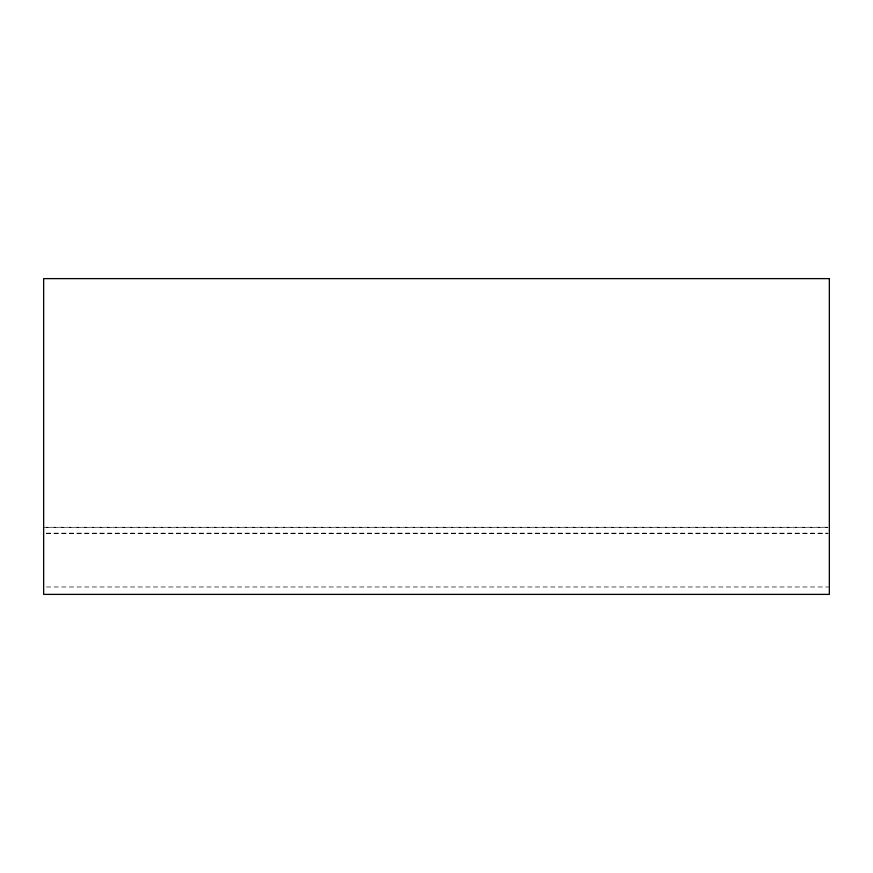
<?xml version="1.0" encoding="UTF-8"?>
<svg xmlns="http://www.w3.org/2000/svg" width="873" height="873" viewBox="0 0 873 873"><rect width="100%" height="100%" fill="white"/><g stroke="black" fill="none" stroke-linecap="round" stroke-linejoin="round"><path stroke-width="0.65" stroke-dasharray="4.37 3.27" d="M43.65 527.248L827.986 527.248M46.378 527.543L827.986 527.543M46.378 533.163L827.986 533.163M46.378 533.458L827.986 533.458M46.378 586.983L829.35 586.983"/><path stroke-width="1.31" d="M829.35 278.618L43.65 278.618L43.65 594.382L829.35 594.382L829.35 278.618"/></g></svg>
